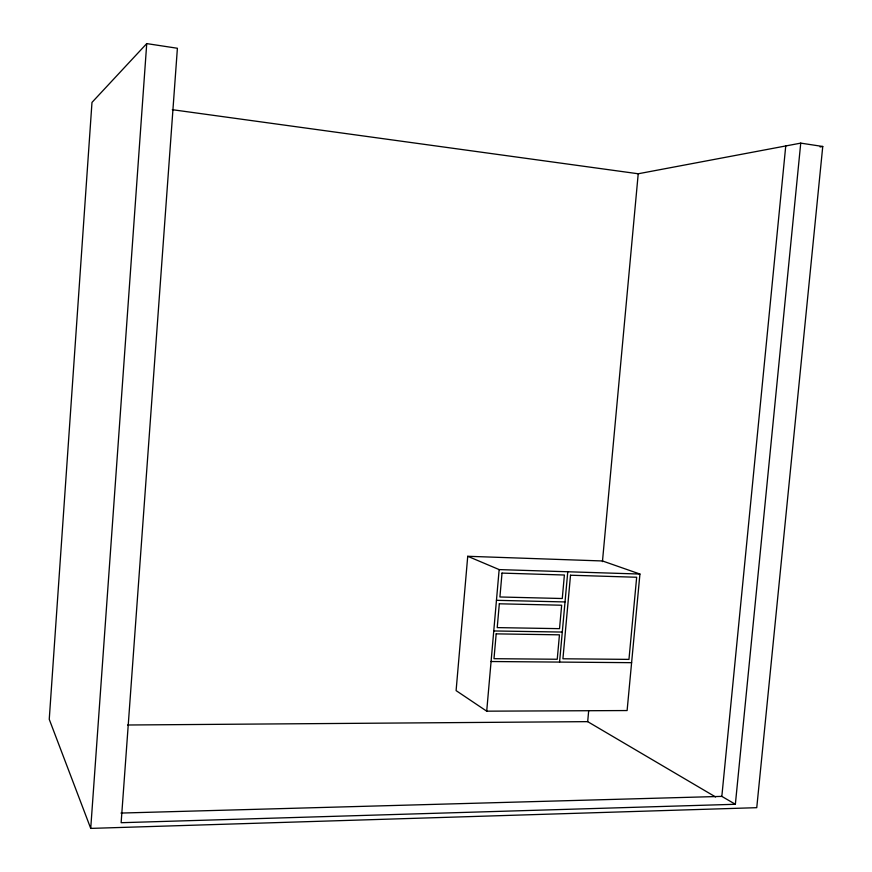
<?xml version="1.0" encoding="UTF-8"?>
<svg xmlns="http://www.w3.org/2000/svg" width="872" height="872" viewBox="0 0 872 872"><rect width="100%" height="100%" fill="white"/><g stroke="black" fill="none" stroke-linecap="round" stroke-linejoin="round"><path stroke-width="1.31" d="M90.721 828.4L146.736 43.6L177.398 48.265L121.132 822.71L735.358 804.278L800.736 143.128L822.754 146.474L756.754 807.679L90.721 828.4L49.246 719.313L91.985 102.406L146.736 43.6M467.73 556.282L456.1 690.613L486.707 711.171L627.11 710.549L639.928 574.048L602.498 560.969L467.73 556.282L499.155 569.59L639.928 574.048M486.707 711.171L499.155 569.59M559.562 662.088L567.77 571.76M715.574 796.954L587.684 721.645L588.676 710.8M602.443 561.623L638.217 173.768L800.736 143.128M735.358 804.278L721.831 796.387L785.748 145.951M820.083 146.954L822.754 146.474M120.979 813.064L721.831 796.387M127.639 725.003L587.684 721.645M491.067 661.521L631.611 662.676M493.759 630.957L562.287 632.058M496.451 600.317L565.023 601.942M172.307 109.687L638.217 173.768M496.179 633.868L493.988 658.687L557.241 659.254L559.453 634.827L496.179 633.868M499.318 603.795L497.225 627.611L559.53 628.658L561.655 605.223L499.318 603.795M502.021 573.1L499.918 596.982L562.266 598.519L564.391 575.019L502.021 573.1M570.517 575.215L562.92 658.785L628.963 659.385L636.669 577.253L570.517 575.215"/></g></svg>
